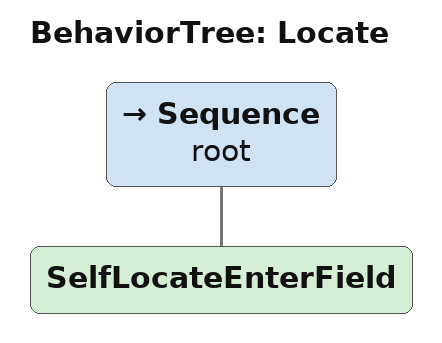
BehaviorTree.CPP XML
<root BTCPP_format="4" >
  <BehaviorTree ID="Locate">
     <Sequence name="root">
         <SelfLocateEnterField />
     </Sequence>
  </BehaviorTree>
</root>
